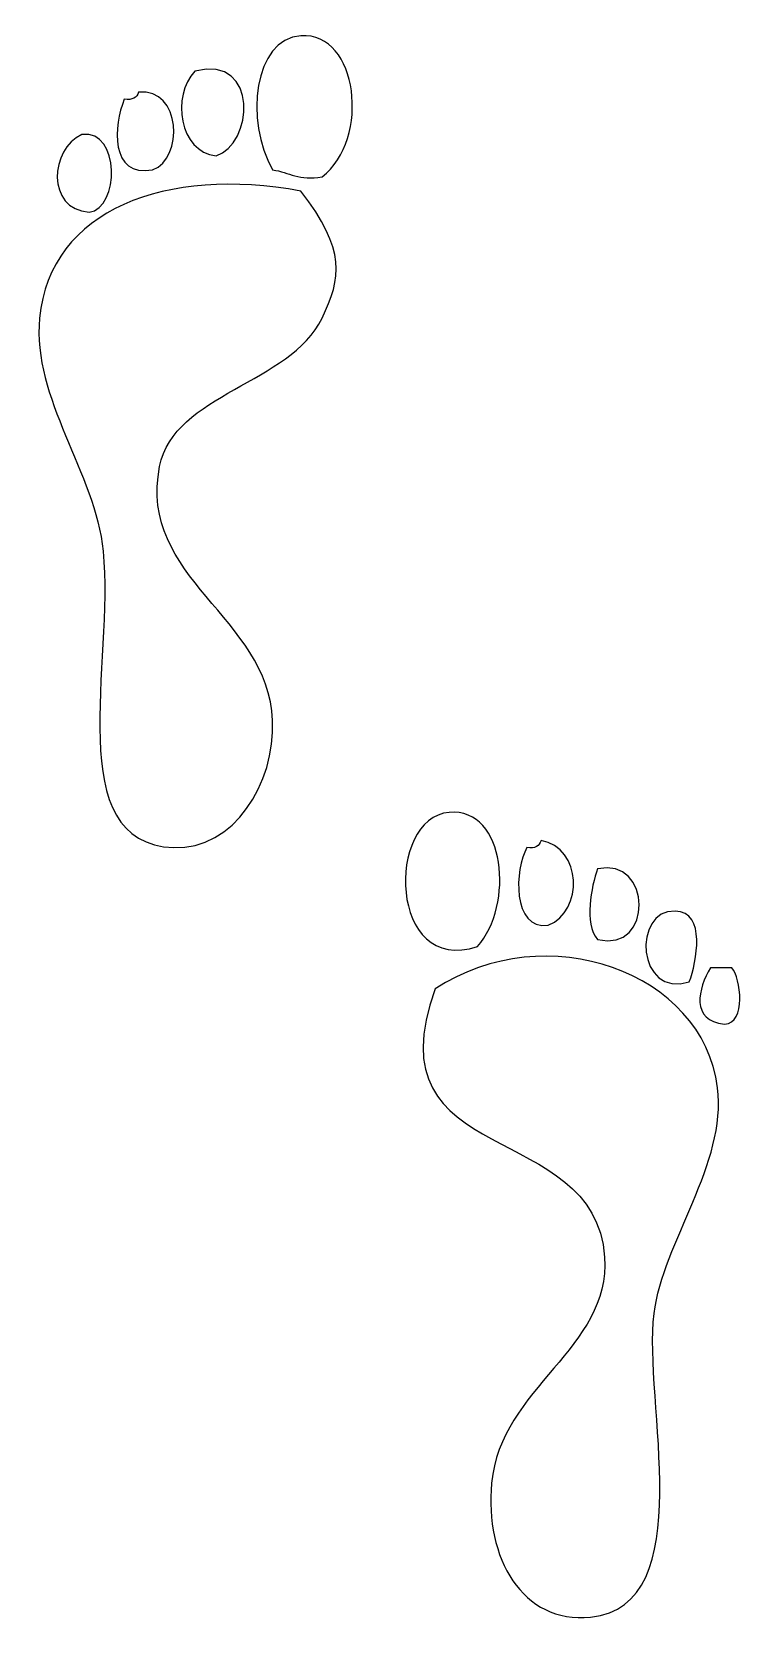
# Model space of a CAD drawing. Header units: centimetres. Extents: x -3.7 to 3.7, y -8.2 to 8.2.
import ezdxf

# ---------------------------------------------------------------- set-up
doc = ezdxf.new("R2010")
doc.units = ezdxf.units.CM
doc.header["$MEASUREMENT"] = 0
doc.layers.add('Camada 1', color=7, linetype='Continuous')

msp = doc.modelspace()

# ---------------------------------------------------------------- linework, layer by layer
at = {"layer": 'Camada 1'}
for points, knots in [([(-0.69294, 6.69323), (-0.92903, 6.65103), (-1.03132, 6.74281), (-1.20205, 6.76596), (-1.20205, 6.76596), (-1.49101, 7.2728), (-1.39795, 8.11486), (-0.91117, 8.14783), (-0.91117, 8.14783), (-0.31922, 8.18789), (-0.18968, 7.08267), (-0.69294, 6.69323)], [0, 0, 0, 0, 0.25, 0.25, 0.25, 0.25, 0.5, 0.5, 0.5, 0.5, 1, 1, 1, 1]), ([(-1.78393, 6.91141), (-2.1649, 6.95118), (-2.24658, 7.52678), (-2.00211, 7.78416), (-2.00211, 7.78416), (-1.32395, 7.95003), (-1.41118, 7.01737), (-1.78393, 6.91141)], [0, 0, 0, 0, 0.33333333, 0.33333333, 0.33333333, 0.33333333, 1, 1, 1, 1]), ([(-2.43848, 6.76596), (-2.88025, 6.68741), (-2.8429, 7.22735), (-2.72942, 7.49325), (-2.72942, 7.49325), (-2.64475, 7.48148), (-2.60001, 7.50928), (-2.58395, 7.56598), (-2.58395, 7.56598), (-2.14159, 7.61536), (-2.11561, 6.87606), (-2.43848, 6.76596)], [0, 0, 0, 0, 0.25, 0.25, 0.25, 0.25, 0.5, 0.5, 0.5, 0.5, 1, 1, 1, 1]), ([(-3.09306, 6.32959), (-3.53711, 6.36308), (-3.49605, 6.98345), (-3.16579, 7.12961), (-3.16579, 7.12961), (-2.76505, 7.18147), (-2.77871, 6.36692), (-3.09306, 6.32959)], [0, 0, 0, 0, 0.33333333, 0.33333333, 0.33333333, 0.33333333, 1, 1, 1, 1]), ([(-0.91117, 6.54776), (-0.44169, 5.93311), (-0.4917, 5.65902), (-0.69297, 5.23863), (-0.69297, 5.23863), (-1.01743, 4.56077), (-2.21903, 4.46232), (-2.36577, 3.7113), (-2.36577, 3.7113), (-2.5922, 2.55203), (-1.24854, 2.16812), (-1.20208, 1.09304), (-1.20208, 1.09304), (-1.17382, 0.44222), (-1.60451, -0.23969), (-2.2203, -0.21612), (-2.2203, -0.21612), (-3.38881, -0.17138), (-2.83411, 1.69314), (-2.94759, 2.83855), (-2.94759, 2.83855), (-3.02741, 3.64553), (-3.68157, 4.41142), (-3.60217, 5.23864), (-3.60217, 5.23864), (-3.49448, 6.35856), (-2.29047, 6.80515), (-0.91117, 6.54776)], [0, 0, 0, 0, 0.125, 0.125, 0.125, 0.125, 0.25, 0.25, 0.25, 0.25, 0.375, 0.375, 0.375, 0.375, 0.5, 0.5, 0.5, 0.5, 0.625, 0.625, 0.625, 0.625, 0.75, 0.75, 0.75, 0.75, 1, 1, 1, 1]), ([(0.9071, -1.23435), (-0.0114, -1.54068), (-0.03937, 0.09312), (0.61619, 0.14754), (0.61619, 0.14754), (1.20428, 0.19639), (1.28524, -0.81231), (0.9071, -1.23435)], [0, 0, 0, 0, 0.33333333, 0.33333333, 0.33333333, 0.33333333, 1, 1, 1, 1]), ([(1.63438, -1.01617), (1.26378, -1.06573), (1.28849, -0.43395), (1.4162, -0.21615), (1.4162, -0.21615), (1.50084, -0.22792), (1.54561, -0.20009), (1.56164, -0.14342), (1.56164, -0.14342), (1.98684, -0.21216), (2.00247, -0.87367), (1.63438, -1.01617)], [0, 0, 0, 0, 0.25, 0.25, 0.25, 0.25, 0.5, 0.5, 0.5, 0.5, 1, 1, 1, 1]), ([(2.14352, -1.16161), (2.00147, -0.99826), (2.08015, -0.61458), (2.14352, -0.43432), (2.14352, -0.43432), (2.70603, -0.30635), (2.72635, -1.30565), (2.14352, -1.16161)], [0, 0, 0, 0, 0.33333333, 0.33333333, 0.33333333, 0.33333333, 1, 1, 1, 1]), ([(0.47072, -1.67072), (1.61552, -0.9224), (3.23162, -1.49374), (3.37992, -2.68894), (3.37992, -2.68894), (3.47737, -3.47391), (2.82051, -4.26967), (2.72537, -5.01629), (2.72537, -5.01629), (2.61242, -5.90339), (3.21403, -8.02664), (2.07079, -8.14369), (2.07079, -8.14369), (1.37105, -8.21534), (0.97997, -7.52938), (1.05257, -6.7618), (1.05257, -6.7618), (1.14634, -5.77207), (2.28018, -5.37533), (2.21626, -4.43445), (2.21626, -4.43445), (2.11894, -3.00018), (-0.20701, -3.54432), (0.47072, -1.67072)], [0, 0, 0, 0, 0.14285714, 0.14285714, 0.14285714, 0.14285714, 0.28571429, 0.28571429, 0.28571429, 0.28571429, 0.42857143, 0.42857143, 0.42857143, 0.42857143, 0.57142857, 0.57142857, 0.57142857, 0.57142857, 0.71428571, 0.71428571, 0.71428571, 0.71428571, 1, 1, 1, 1]), ([(3.08901, -1.59799), (2.54709, -1.77698), (2.49738, -0.8471), (2.94354, -0.8707), (2.94354, -0.8707), (3.26885, -0.87687), (3.16129, -1.39614), (3.08901, -1.59799)], [0, 0, 0, 0, 0.33333333, 0.33333333, 0.33333333, 0.33333333, 1, 1, 1, 1]), ([(3.45265, -2.03437), (3.09753, -1.99815), (3.17949, -1.66739), (3.30718, -1.45255), (3.30718, -1.45255), (3.37991, -1.45255), (3.45265, -1.45255), (3.52538, -1.45255), (3.52538, -1.45255), (3.6231, -1.55889), (3.67411, -2.02857), (3.45265, -2.03437)], [0, 0, 0, 0, 0.25, 0.25, 0.25, 0.25, 0.5, 0.5, 0.5, 0.5, 1, 1, 1, 1])]:
    msp.add_open_spline(points, degree=3, knots=knots, dxfattribs=at)

doc.saveas('drawing.dxf')
